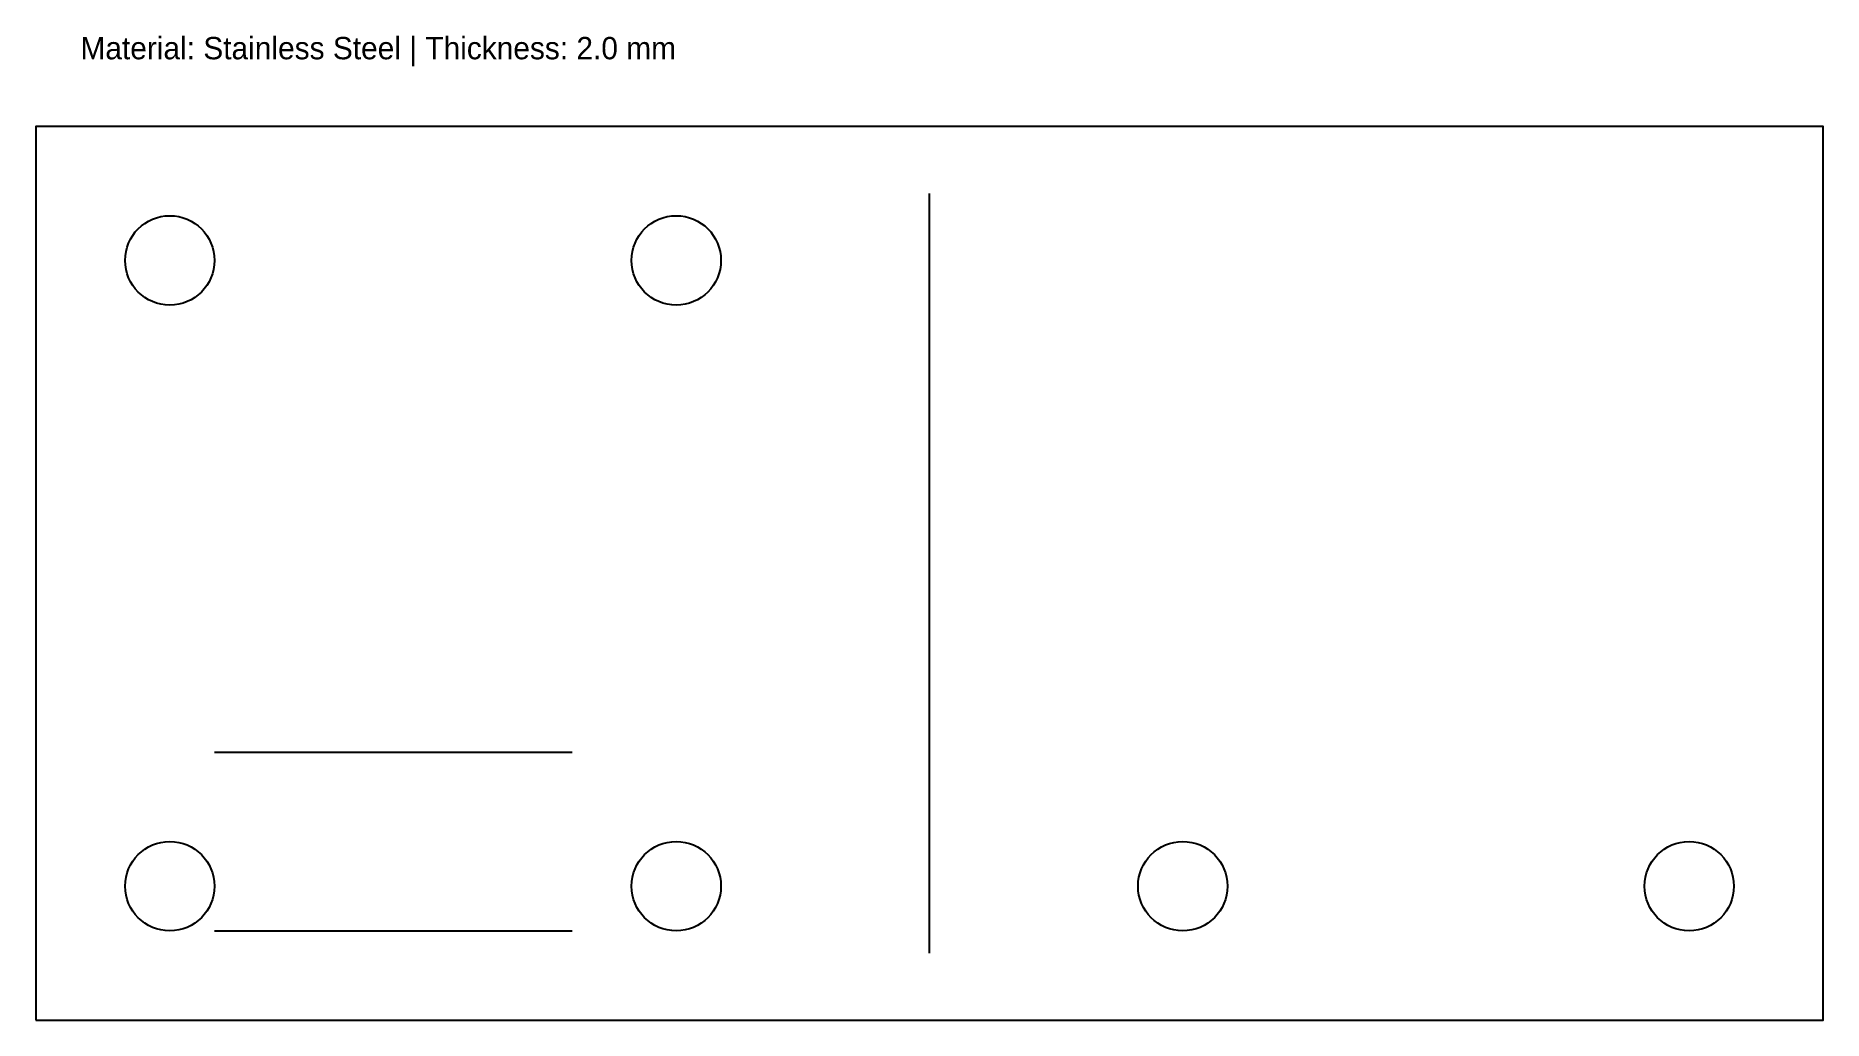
# Model space of a CAD drawing. Header units: metres. Extents: x 0 to 400, y 0 to 220.
import ezdxf

# ---------------------------------------------------------------- set-up
doc = ezdxf.new("R2010")
doc.units = ezdxf.units.M

msp = doc.modelspace()

# ---------------------------------------------------------------- linework, layer by layer
at = {"layer": 'BEND'}
msp.add_line((200, 15), (200, 185), dxfattribs=at)
at = {"layer": 'CUT'}
msp.add_lwpolyline([(0, 0), (400, 0), (400, 200), (0, 200)], close=True, dxfattribs=at)
at = {"layer": 'HOLES'}
for centre in [(30, 170), (143.33, 170), (30, 30), (143.33, 30), (256.67, 30), (370, 30)]:
    msp.add_circle(centre, 10, dxfattribs=at)
at = {"layer": 'WELDS', "linetype": 'CONTINUOUS'}
for p, q in [((40, 60), (120, 60)), ((40, 20), (120, 20))]:
    msp.add_line(p, q, dxfattribs=at)

# ---------------------------------------------------------------- texts
at = {"layer": 'NOTES'}
msp.add_text('Material: Stainless Steel | Thickness: 2.0 mm', height=5, dxfattribs=at).set_placement((10, 215))

doc.saveas('drawing.dxf')
